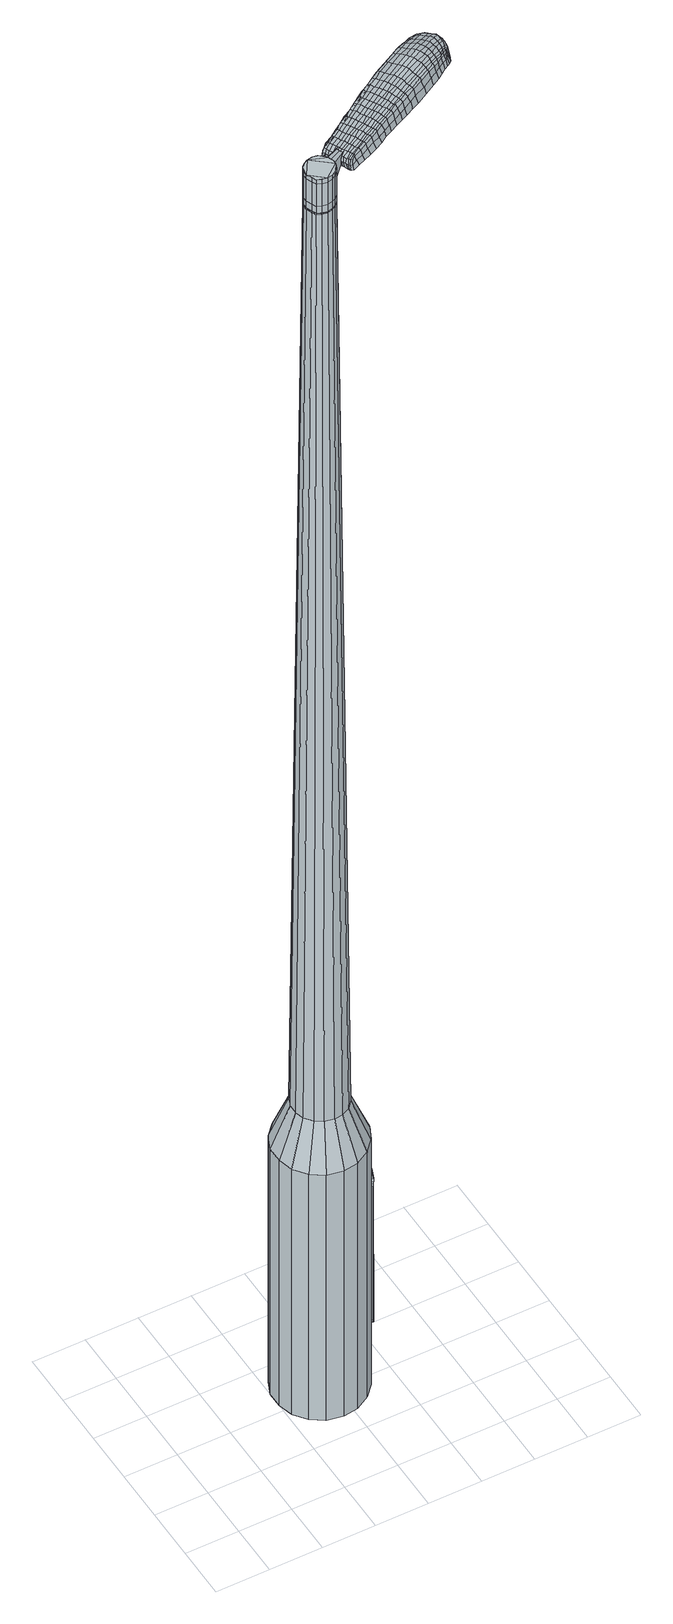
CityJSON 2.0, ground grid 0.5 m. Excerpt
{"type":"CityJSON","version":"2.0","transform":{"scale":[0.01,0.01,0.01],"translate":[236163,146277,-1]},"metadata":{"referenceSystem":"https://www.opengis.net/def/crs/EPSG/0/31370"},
"CityObjects":{
"object1":{"type":"GenericCityObject","attributes":{"cluster":674,"mean_distance_to_centroid":0.255,"new_centroid_x":236164.41,"new_centroid_y":146278.1,"mean_distance_to_camera":8.3,"H1":17.06,"H2":40.98,"Z_final":112.46,"cluster2":-1,"proj_x":236166.44,"proj_y":146281.98,"id_line":6608,"bearing_l":297.67,"distance":4.38,"orientation":"left","G_obj":27.67},"geometry":[{"type":"MultiSurface","lod":"2","boundaries":[[[0,1,2,3]],[[1,4,5,2]],[[4,6,7,5]],[[6,8,9,7]],[[8,10,11,9]],[[10,12,13,11]],[[12,14,15,13]],[[14,16,17,15]],[[16,18,19,17]],[[18,20,21,19]],[[20,22,23,21]],[[22,24,25,23]],[[24,26,27,25]],[[26,28,29,27]],[[28,30,31,29]],[[30,32,33,31]],[[32,34,35,33]],[[34,0,3,35]],[[36,37,38,39]],[[38,40,41,42]],[[41,43,42]],[[42,44,45,46]],[[45,47,46]],[[46,48,49,50]],[[49,51,50]],[[42,46,50,38]],[[50,52,39,38]],[[53,36,39]],[[2,5,7,35]],[[7,9,11,15]],[[11,13,15]],[[15,17,19,23]],[[19,21,23]],[[23,25,27,31]],[[27,29,31]],[[15,23,31,7]],[[31,33,35,7]],[[3,2,35]],[[1,0,54,55]],[[0,34,56,54]],[[34,32,57,56]],[[32,30,58,57]],[[30,28,59,58]],[[28,26,60,59]],[[26,24,61,60]],[[24,22,62,61]],[[22,20,63,62]],[[20,18,64,63]],[[18,16,65,64]],[[16,14,66,65]],[[14,12,67,66]],[[12,10,68,67]],[[10,8,69,68]],[[8,6,70,69]],[[6,4,71,70]],[[4,1,55,71]],[[55,54,72,73]],[[54,56,74,72]],[[56,57,75,74]],[[57,58,76,75]],[[58,59,77,76]],[[59,60,78,77]],[[60,61,79,78]],[[61,62,80,79]],[[62,63,81,80]],[[63,64,82,81]],[[64,65,83,82]],[[65,66,84,83]],[[66,67,85,84]],[[67,68,86,85]],[[68,69,87,86]],[[69,70,88,87]],[[70,71,89,88]],[[71,55,73,89]],[[90,91,92,93]],[[94,95,91,90]],[[96,97,95,94]],[[98,99,97,96]],[[100,101,99,98]],[[102,103,101,100]],[[104,105,103,102]],[[106,107,105,104]],[[108,109,107,106]],[[82,110,109,108]],[[111,112,110,82]],[[113,114,112,111]],[[115,116,114,113]],[[117,118,116,115]],[[119,120,118,117]],[[121,122,120,119]],[[123,124,122,121]],[[93,92,124,123]],[[125,126,127,128]],[[129,125,128,130]],[[131,129,130,132]],[[133,131,132,134]],[[135,133,134,136]],[[137,135,136,138]],[[139,137,138,140]],[[141,139,140,142]],[[143,141,142,144]],[[145,143,144,146]],[[147,145,146,148]],[[149,147,148,150]],[[151,149,150,152]],[[153,151,152,154]],[[155,153,154,156]],[[157,155,156,158]],[[73,72,90,93]],[[72,74,94,90]],[[74,75,96,94]],[[75,76,98,96]],[[76,77,100,98]],[[77,78,102,100]],[[78,79,104,102]],[[79,80,106,104]],[[80,81,108,106]],[[81,82,108]],[[83,111,82]],[[83,84,113,111]],[[84,85,115,113]],[[85,86,117,115]],[[86,87,119,117]],[[87,88,121,119]],[[88,89,123,121]],[[89,73,93,123]],[[159,160,92,91]],[[160,161,124,92]],[[161,162,122,124]],[[162,163,120,122]],[[163,164,118,120]],[[164,165,116,118]],[[165,166,114,116]],[[166,167,112,114]],[[167,110,112]],[[168,109,110]],[[168,169,107,109]],[[169,170,105,107]],[[170,171,103,105]],[[171,172,101,103]],[[172,173,99,101]],[[173,174,97,99]],[[174,175,95,97]],[[175,159,91,95]],[[39,52,157,176]],[[160,159,177,158]],[[53,39,176,126]],[[159,175,127,177]],[[36,53,126,125]],[[175,174,128,127]],[[37,36,125,129]],[[174,173,130,128]],[[38,37,129,131]],[[173,172,132,130]],[[40,38,131,133]],[[172,171,134,132]],[[41,40,133,135]],[[171,170,136,134]],[[43,41,135,137]],[[170,169,138,136]],[[42,43,137,139]],[[169,168,140,138]],[[44,42,139,141]],[[168,110,142,140]],[[45,44,141,143]],[[110,167,144,142]],[[47,45,143,145]],[[167,166,146,144]],[[46,47,145,147]],[[166,165,148,146]],[[48,46,147,149]],[[165,164,150,148]],[[49,48,149,151]],[[164,163,152,150]],[[51,49,151,153]],[[163,162,154,152]],[[50,51,153,155]],[[162,161,156,154]],[[52,50,155,157]],[[161,160,158,156]],[[157,158,178,179]],[[158,177,180,178]],[[177,127,181,180]],[[127,126,182,181]],[[126,176,183,182]],[[176,157,179,183]],[[184,185,186,187]],[[188,184,187,189]],[[184,188,190,191]],[[185,184,191,192]],[[193,194,195,196]],[[197,193,196,198]],[[193,197,199,200]],[[194,193,200,201]],[[202,203,204,205]],[[206,202,205,207]],[[202,206,208,209]],[[203,202,209,210]],[[211,212,213,214]],[[215,211,214,216]],[[211,215,217,218]],[[212,211,218,219]],[[220,221,222,223]],[[224,220,223,225]],[[220,224,226,227]],[[221,220,227,228]],[[229,230,231,232]],[[233,229,232,234]],[[229,233,235,236]],[[230,229,236,237]],[[238,239,240,241]],[[230,238,241,231]],[[238,230,237,242]],[[239,238,242,243]],[[244,245,246,247]],[[239,244,247,240]],[[244,239,243,248]],[[245,244,248,249]],[[250,188,189,251]],[[245,250,251,246]],[[250,245,249,252]],[[188,250,252,190]],[[253,254,255,256]],[[257,253,256,258]],[[253,257,259,260]],[[254,253,260,261]],[[262,263,264,265]],[[254,262,265,255]],[[262,254,261,266]],[[263,262,266,267]],[[268,269,270,271]],[[263,268,271,264]],[[268,263,267,272]],[[269,268,272,273]],[[274,275,276,277]],[[269,274,277,270]],[[274,269,273,278]],[[275,274,278,279]],[[280,185,192,281]],[[275,280,281,276]],[[280,275,279,282]],[[185,280,282,186]],[[283,284,285,286]],[[287,283,286,288]],[[283,287,289,290]],[[284,283,290,291]],[[292,293,294,295]],[[284,292,295,285]],[[292,284,291,296]],[[293,292,296,297]],[[298,299,300,301]],[[293,298,301,294]],[[298,293,297,302]],[[299,298,302,303]],[[304,197,198,305]],[[299,304,305,300]],[[304,299,303,306]],[[197,304,306,199]],[[307,308,309,310]],[[311,307,310,312]],[[307,311,313,314]],[[308,307,314,315]],[[316,317,318,319]],[[308,316,319,309]],[[316,308,315,320]],[[317,316,320,321]],[[322,323,324,325]],[[317,322,325,318]],[[322,317,321,326]],[[323,322,326,327]],[[328,329,330,331]],[[323,328,331,324]],[[328,323,327,332]],[[329,328,332,333]],[[334,194,201,335]],[[329,334,335,330]],[[334,329,333,336]],[[194,334,336,195]],[[337,223,222,338]],[[339,337,338,340]],[[337,339,341,342]],[[223,337,342,225]],[[343,339,340,344]],[[345,343,344,346]],[[343,345,347,348]],[[339,343,348,341]],[[349,345,346,350]],[[351,349,350,352]],[[349,351,353,354]],[[345,349,354,347]],[[355,351,352,356]],[[357,355,356,358]],[[355,357,359,360]],[[351,355,360,353]],[[361,357,358,362]],[[212,361,362,213]],[[361,212,219,363]],[[357,361,363,359]],[[364,365,210,209]],[[366,364,209,208]],[[364,366,367,368]],[[365,364,368,369]],[[370,371,369,368]],[[372,370,368,367]],[[370,372,373,374]],[[371,370,374,375]],[[376,377,375,374]],[[378,376,374,373]],[[376,378,379,380]],[[377,376,380,381]],[[382,383,381,380]],[[384,382,380,379]],[[382,384,217,215]],[[383,382,215,216]],[[385,386,387,388]],[[287,385,388,289]],[[385,287,288,389]],[[386,385,389,390]],[[391,206,207,392]],[[386,391,392,387]],[[391,386,390,393]],[[206,391,393,208]],[[394,395,396,397]],[[233,394,397,235]],[[394,233,234,398]],[[395,394,398,399]],[[400,401,402,403]],[[395,400,403,396]],[[400,395,399,404]],[[401,400,404,405]],[[406,203,210,407]],[[401,406,407,402]],[[406,401,405,408]],[[203,406,408,204]],[[409,410,411,412]],[[191,409,412,192]],[[409,191,190,413]],[[410,409,413,414]],[[415,416,417,418]],[[410,415,418,411]],[[415,410,414,419]],[[416,415,419,420]],[[421,214,213,422]],[[416,421,422,417]],[[421,416,420,423]],[[214,421,423,216]],[[424,425,426,427]],[[196,424,427,198]],[[424,196,195,428]],[[425,424,428,429]],[[430,218,217,431]],[[425,430,431,426]],[[430,425,429,432]],[[218,430,432,219]],[[433,434,435,436]],[[311,433,436,313]],[[433,311,312,437]],[[434,433,437,438]],[[439,224,225,440]],[[434,439,440,435]],[[439,434,438,441]],[[224,439,441,226]],[[442,443,444,445]],[[257,442,445,259]],[[442,257,258,446]],[[443,442,446,447]],[[448,449,450,451]],[[443,448,451,444]],[[448,443,447,452]],[[449,448,452,453]],[[454,221,228,455]],[[449,454,455,450]],[[454,449,453,456]],[[221,454,456,222]],[[457,458,447,446]],[[256,457,446,258]],[[457,256,255,459]],[[458,457,459,460]],[[461,462,453,452]],[[458,461,452,447]],[[461,458,460,463]],[[462,461,463,464]],[[465,338,222,456]],[[462,465,456,453]],[[465,462,464,466]],[[338,465,466,340]],[[467,468,469,470]],[[314,467,470,315]],[[467,314,313,436]],[[468,467,436,435]],[[471,342,341,472]],[[468,471,472,469]],[[471,468,435,440]],[[342,471,440,225]],[[473,474,460,459]],[[265,473,459,255]],[[473,265,264,475]],[[474,473,475,476]],[[477,478,464,463]],[[474,477,463,460]],[[477,474,476,479]],[[478,477,479,480]],[[481,344,340,466]],[[478,481,466,464]],[[481,478,480,482]],[[344,481,482,346]],[[483,484,485,486]],[[320,483,486,321]],[[483,320,315,470]],[[484,483,470,469]],[[487,348,347,488]],[[484,487,488,485]],[[487,484,469,472]],[[348,487,472,341]],[[489,490,476,475]],[[271,489,475,264]],[[489,271,270,491]],[[490,489,491,492]],[[493,494,480,479]],[[490,493,479,476]],[[493,490,492,495]],[[494,493,495,496]],[[497,350,346,482]],[[494,497,482,480]],[[497,494,496,498]],[[350,497,498,352]],[[499,500,501,502]],[[326,499,502,327]],[[499,326,321,486]],[[500,499,486,485]],[[503,354,353,504]],[[500,503,504,501]],[[503,500,485,488]],[[354,503,488,347]],[[505,506,492,491]],[[277,505,491,270]],[[505,277,276,507]],[[506,505,507,508]],[[509,510,496,495]],[[506,509,495,492]],[[509,506,508,511]],[[510,509,511,512]],[[513,356,352,498]],[[510,513,498,496]],[[513,510,512,514]],[[356,513,514,358]],[[515,516,517,518]],[[332,515,518,333]],[[515,332,327,502]],[[516,515,502,501]],[[519,360,359,520]],[[516,519,520,517]],[[519,516,501,504]],[[360,519,504,353]],[[521,522,508,507]],[[281,521,507,276]],[[521,281,192,412]],[[522,521,412,411]],[[523,524,512,511]],[[522,523,511,508]],[[523,522,411,418]],[[524,523,418,417]],[[525,362,358,514]],[[524,525,514,512]],[[525,524,417,422]],[[362,525,422,213]],[[526,527,429,428]],[[336,526,428,195]],[[526,336,333,518]],[[527,526,518,517]],[[528,363,219,432]],[[527,528,432,429]],[[528,527,517,520]],[[363,528,520,359]],[[529,530,390,389]],[[286,529,389,288]],[[529,286,285,531]],[[530,529,531,532]],[[533,366,208,393]],[[530,533,393,390]],[[533,530,532,534]],[[366,533,534,367]],[[535,536,537,538]],[[236,535,538,237]],[[535,236,235,397]],[[536,535,397,396]],[[539,540,541,542]],[[536,539,542,537]],[[539,536,396,403]],[[540,539,403,402]],[[543,365,369,544]],[[540,543,544,541]],[[543,540,402,407]],[[365,543,407,210]],[[545,546,532,531]],[[295,545,531,285]],[[545,295,294,547]],[[546,545,547,548]],[[549,372,367,534]],[[546,549,534,532]],[[549,546,548,550]],[[372,549,550,373]],[[551,552,553,554]],[[242,551,554,243]],[[551,242,237,538]],[[552,551,538,537]],[[555,556,557,558]],[[552,555,558,553]],[[555,552,537,542]],[[556,555,542,541]],[[559,371,375,560]],[[556,559,560,557]],[[559,556,541,544]],[[371,559,544,369]],[[561,562,548,547]],[[301,561,547,294]],[[561,301,300,563]],[[562,561,563,564]],[[565,378,373,550]],[[562,565,550,548]],[[565,562,564,566]],[[378,565,566,379]],[[567,568,569,570]],[[248,567,570,249]],[[567,248,243,554]],[[568,567,554,553]],[[571,572,573,574]],[[568,571,574,569]],[[571,568,553,558]],[[572,571,558,557]],[[575,377,381,576]],[[572,575,576,573]],[[575,572,557,560]],[[377,575,560,375]],[[577,578,564,563]],[[305,577,563,300]],[[577,305,198,427]],[[578,577,427,426]],[[579,384,379,566]],[[578,579,566,564]],[[579,578,426,431]],[[384,579,431,217]],[[580,581,414,413]],[[252,580,413,190]],[[580,252,249,570]],[[581,580,570,569]],[[582,583,420,419]],[[581,582,419,414]],[[582,581,569,574]],[[583,582,574,573]],[[584,383,216,423]],[[583,584,423,420]],[[584,583,573,576]],[[383,584,576,381]],[[585,586,587,588]],[[588,587,589,590]],[[591,589,587,592]],[[592,587,586,593]],[[594,595,596,597]],[[597,596,598,599]],[[600,598,596,601]],[[601,596,595,602]],[[603,604,605,606]],[[606,605,607,608]],[[609,607,605,610]],[[610,605,604,611]],[[612,613,614,615]],[[615,614,616,617]],[[618,616,614,619]],[[619,614,613,620]],[[621,622,623,624]],[[624,623,625,626]],[[627,625,623,628]],[[628,623,622,629]],[[630,631,632,633]],[[633,632,634,635]],[[636,634,632,637]],[[637,632,631,638]],[[639,640,641,642]],[[642,641,631,630]],[[638,631,641,643]],[[643,641,640,644]],[[645,646,647,648]],[[648,647,640,639]],[[644,640,647,649]],[[649,647,646,650]],[[590,589,651,652]],[[652,651,646,645]],[[650,646,651,653]],[[653,651,589,591]],[[654,655,656,657]],[[657,656,658,659]],[[660,658,656,661]],[[661,656,655,662]],[[663,664,665,666]],[[666,665,655,654]],[[662,655,665,667]],[[667,665,664,668]],[[669,670,671,672]],[[672,671,664,663]],[[668,664,671,673]],[[673,671,670,674]],[[675,676,677,678]],[[678,677,670,669]],[[674,670,677,679]],[[679,677,676,680]],[[593,586,681,682]],[[682,681,676,675]],[[680,676,681,683]],[[683,681,586,585]],[[684,685,686,687]],[[687,686,688,689]],[[690,688,686,691]],[[691,686,685,692]],[[693,694,695,696]],[[696,695,685,684]],[[692,685,695,697]],[[697,695,694,698]],[[699,700,701,702]],[[702,701,694,693]],[[698,694,701,703]],[[703,701,700,704]],[[599,598,705,706]],[[706,705,700,699]],[[704,700,705,707]],[[707,705,598,600]],[[708,709,710,711]],[[711,710,712,713]],[[714,712,710,715]],[[715,710,709,716]],[[717,718,719,720]],[[720,719,709,708]],[[716,709,719,721]],[[721,719,718,722]],[[723,724,725,726]],[[726,725,718,717]],[[722,718,725,727]],[[727,725,724,728]],[[729,730,731,732]],[[732,731,724,723]],[[728,724,731,733]],[[733,731,730,734]],[[602,595,735,736]],[[736,735,730,729]],[[734,730,735,737]],[[737,735,595,594]],[[621,624,738,739]],[[739,738,740,741]],[[742,740,738,743]],[[743,738,624,626]],[[741,740,744,745]],[[745,744,746,747]],[[748,746,744,749]],[[749,744,740,742]],[[747,746,750,751]],[[751,750,752,753]],[[754,752,750,755]],[[755,750,746,748]],[[753,752,756,757]],[[757,756,758,759]],[[760,758,756,761]],[[761,756,752,754]],[[759,758,762,763]],[[763,762,613,612]],[[620,613,762,764]],[[764,762,758,760]],[[611,765,766,610]],[[610,766,767,609]],[[768,767,766,769]],[[769,766,765,770]],[[770,771,772,769]],[[769,772,773,768]],[[774,773,772,775]],[[775,772,771,776]],[[776,777,778,775]],[[775,778,779,774]],[[780,779,778,781]],[[781,778,777,782]],[[782,783,784,781]],[[781,784,785,780]],[[618,785,784,616]],[[616,784,783,617]],[[786,787,788,789]],[[789,788,688,690]],[[689,688,788,790]],[[790,788,787,791]],[[608,607,792,793]],[[793,792,787,786]],[[791,787,792,794]],[[794,792,607,609]],[[795,796,797,798]],[[798,797,634,636]],[[635,634,797,799]],[[799,797,796,800]],[[801,802,803,804]],[[804,803,796,795]],[[800,796,803,805]],[[805,803,802,806]],[[611,604,807,808]],[[808,807,802,801]],[[806,802,807,809]],[[809,807,604,603]],[[810,811,812,813]],[[813,812,592,593]],[[591,592,812,814]],[[814,812,811,815]],[[816,817,818,819]],[[819,818,811,810]],[[815,811,818,820]],[[820,818,817,821]],[[612,615,822,823]],[[823,822,817,816]],[[821,817,822,824]],[[824,822,615,617]],[[825,826,827,828]],[[828,827,597,599]],[[594,597,827,829]],[[829,827,826,830]],[[618,619,831,832]],[[832,831,826,825]],[[830,826,831,833]],[[833,831,619,620]],[[834,835,712,836]],[[836,712,714]],[[713,712,837]],[[837,712,835,838]],[[626,625,839,840]],[[840,839,835,834]],[[838,835,839,841]],[[841,839,625,627]],[[842,843,844,845]],[[845,844,658,660]],[[659,658,844,846]],[[844,843,846]],[[847,848,849,850]],[[850,849,843,842]],[[846,843,849,851]],[[851,849,848,852]],[[629,622,853,854]],[[854,853,848,847]],[[852,848,853,855]],[[855,853,622,621]],[[856,857,846]],[[846,857,657,659]],[[654,657,857,858]],[[858,857,856,859]],[[852,860,861,851]],[[851,861,856,846]],[[859,856,861,862]],[[862,861,860,863]],[[621,739,864,855]],[[855,864,860,852]],[[863,860,864,865]],[[865,864,739,741]],[[866,867,868,869]],[[869,868,715,716]],[[714,715,868,836]],[[836,868,867,834]],[[742,743,870,871]],[[871,870,867,866]],[[834,867,870,840]],[[840,870,743,626]],[[859,872,873,858]],[[858,873,666,654]],[[663,666,873,874]],[[874,873,872,875]],[[863,876,877,862]],[[862,877,872,859]],[[875,872,877,878]],[[878,877,876,879]],[[741,745,880,865]],[[865,880,876,863]],[[879,876,880,881]],[[881,880,745,747]],[[882,883,884,885]],[[885,884,721,722]],[[716,721,884,869]],[[869,884,883,866]],[[748,749,886,887]],[[887,886,883,882]],[[866,883,886,871]],[[871,886,749,742]],[[875,888,889,874]],[[874,889,672,663]],[[669,672,889,890]],[[889,888,890]],[[879,891,892,878]],[[878,892,888,875]],[[890,888,892,893]],[[893,892,891,894]],[[747,751,895,881]],[[881,895,891,879]],[[894,891,895,896]],[[896,895,751,753]],[[897,898,899,900]],[[900,899,727,728]],[[722,727,899,885]],[[885,899,898,882]],[[754,755,901,902]],[[902,901,898,897]],[[882,898,901,887]],[[887,901,755,748]],[[903,904,890]],[[890,904,678,669]],[[675,678,904,905]],[[905,904,903,906]],[[894,907,908,893]],[[893,908,903,890]],[[906,903,908,909]],[[909,908,907,910]],[[753,757,911,896]],[[896,911,907,894]],[[910,907,911,912]],[[912,911,757,759]],[[913,914,915,916]],[[916,915,733,734]],[[728,733,915,900]],[[900,915,914,897]],[[760,761,917,918]],[[918,917,914,913]],[[897,914,917,902]],[[902,917,761,754]],[[906,919,920,905]],[[905,920,682,675]],[[593,682,920,813]],[[813,920,919,810]],[[910,921,922,909]],[[909,922,919,906]],[[810,919,922,819]],[[819,922,921,816]],[[759,763,923,912]],[[912,923,921,910]],[[816,921,923,823]],[[823,923,763,612]],[[830,924,925,829]],[[829,925,737,594]],[[734,737,925,916]],[[916,925,924,913]],[[620,764,926,833]],[[833,926,924,830]],[[913,924,926,918]],[[918,926,764,760]],[[791,927,928,790]],[[790,928,687,689]],[[684,687,928,929]],[[929,928,927,930]],[[609,767,931,794]],[[794,931,927,791]],[[930,927,931,932]],[[932,931,767,768]],[[933,934,935,936]],[[936,935,637,638]],[[636,637,935,798]],[[798,935,934,795]],[[937,938,939,940]],[[940,939,934,933]],[[795,934,939,804]],[[804,939,938,801]],[[770,765,941,942]],[[942,941,938,937]],[[801,938,941,808]],[[808,941,765,611]],[[930,943,944,929]],[[929,944,696,684]],[[693,696,944,945]],[[945,944,943,946]],[[768,773,947,932]],[[932,947,943,930]],[[946,943,947,948]],[[948,947,773,774]],[[949,950,951,952]],[[952,951,643,644]],[[638,643,951,936]],[[936,951,950,933]],[[953,954,955,956]],[[956,955,950,949]],[[933,950,955,940]],[[940,955,954,937]],[[776,771,957,958]],[[958,957,954,953]],[[937,954,957,942]],[[942,957,771,770]],[[946,959,960,945]],[[945,960,702,693]],[[699,702,960,961]],[[961,960,959,962]],[[774,779,963,948]],[[948,963,959,946]],[[962,959,963,964]],[[964,963,779,780]],[[965,966,967,968]],[[968,967,649,650]],[[644,649,967,952]],[[952,967,966,949]],[[969,970,971,972]],[[972,971,966,965]],[[949,966,971,956]],[[956,971,970,953]],[[782,777,973,974]],[[974,973,970,969]],[[953,970,973,958]],[[958,973,777,776]],[[962,975,976,961]],[[961,976,706,699]],[[599,706,976,828]],[[828,976,975,825]],[[780,785,977,964]],[[964,977,975,962]],[[825,975,977,832]],[[832,977,785,618]],[[815,978,979,814]],[[814,979,653,591]],[[650,653,979,968]],[[968,979,978,965]],[[821,980,981,820]],[[820,981,978,815]],[[965,978,981,972]],[[972,981,980,969]],[[617,783,982,824]],[[824,982,980,821]],[[969,980,982,974]],[[974,982,783,782]],[[585,588,187,186]],[[588,590,189,187]],[[600,601,200,199]],[[601,602,201,200]],[[603,606,205,204]],[[606,608,207,205]],[[627,628,227,226]],[[628,629,228,227]],[[630,633,232,231]],[[633,635,234,232]],[[639,642,241,240]],[[642,630,231,241]],[[645,648,247,246]],[[648,639,240,247]],[[590,652,251,189]],[[652,645,246,251]],[[660,661,260,259]],[[661,662,261,260]],[[662,667,266,261]],[[667,668,267,266]],[[668,673,272,267]],[[673,674,273,272]],[[674,679,278,273]],[[679,680,279,278]],[[680,683,282,279]],[[683,585,186,282]],[[690,691,290,289]],[[691,692,291,290]],[[692,697,296,291]],[[697,698,297,296]],[[698,703,302,297]],[[703,704,303,302]],[[704,707,306,303]],[[707,600,199,306]],[[708,711,310,309]],[[711,713,312,310]],[[717,720,319,318]],[[720,708,309,319]],[[723,726,325,324]],[[726,717,318,325]],[[729,732,331,330]],[[732,723,324,331]],[[602,736,335,201]],[[736,729,330,335]],[[786,789,388,387]],[[789,690,289,388]],[[608,793,392,207]],[[793,786,387,392]],[[635,799,398,234]],[[799,800,399,398]],[[800,805,404,399]],[[805,806,405,404]],[[806,809,408,405]],[[809,603,204,408]],[[713,837,437,312]],[[837,838,438,437]],[[838,841,441,438]],[[841,627,226,441]],[[842,845,445,444]],[[845,660,259,445]],[[847,850,451,450]],[[850,842,444,451]],[[629,854,455,228]],[[854,847,450,455]],[[983,984,985,986]],[[987,988,986,985]],[[989,990,991,992]],[[993,994,995,996]],[[984,997,998,985]],[[999,987,985,998]],[[1000,989,992,1001]],[[1002,1003,994,993]],[[997,1004,1005,998]],[[1005,1006,999,998]],[[1007,1000,1001,1008]],[[1009,1003,1002,1010]],[[1004,1011,1012,1005]],[[1012,1013,1006,1005]],[[1014,1007,1008,1015]],[[1016,1009,1010,1017]],[[1018,1019,1020,1021]],[[1022,1023,1019,1018]],[[1022,1024,1025,1023]],[[1024,1026,1027,1025]],[[1028,1029,1030,1031]],[[1032,1033,1029,1028]],[[1034,1035,1033,1032]],[[1036,1037,1035,1034]],[[1031,1020,1019,1028]],[[1028,1019,1023,1032]],[[1023,1025,1034,1032]],[[1025,1027,1036,1034]],[[992,991,988,987]],[[1001,992,987,999]],[[1006,1008,1001,999]],[[1013,1015,1008,1006]],[[993,996,990,989]],[[1002,993,989,1000]],[[1010,1002,1000,1007]],[[1017,1010,1007,1014]],[[994,1018,1021,995]],[[1003,1022,1018,994]],[[1024,1022,1003,1009]],[[1026,1024,1009,1016]],[[1038,1039,1040,1041]],[[1040,1042,1043,1044]],[[1040,1044,1045,1046]],[[1040,1046,1041]],[[1047,1038,1041,1048]],[[1049,1048,1041,1050]],[[1051,1050,1041]],[[1052,1040,1039,1053]],[[1054,1052,1053,1055]],[[1056,1054,1055,1057]],[[1058,1056,1057,1059]],[[1060,1058,1059,1061]],[[1061,1062,1063,1064]],[[1061,1064,1065,1066]],[[1061,1066,1067,1068]],[[1067,1069,1070,1071]],[[1067,1071,1072,1073]],[[1067,1073,1068]],[[1061,1068,1060]],[[1074,1075,1039,1038]],[[1076,1077,1042,1040]],[[1078,1079,1051,1041]],[[1075,1080,1053,1039]],[[1081,1076,1040,1052]],[[1080,1082,1055,1053]],[[1083,1081,1052,1054]],[[1082,1084,1057,1055]],[[1085,1083,1054,1056]],[[1084,1086,1059,1057]],[[1087,1085,1056,1058]],[[1086,1088,1061,1059]],[[1089,1087,1058,1060]],[[1088,1090,1062,1061]],[[1091,1092,1069,1067]],[[1093,1089,1060,1068]],[[1063,1062,1090,1094]],[[1064,1063,1094,1095]],[[1065,1064,1095,1096]],[[1066,1065,1096,1097]],[[1067,1066,1097,1091]],[[1098,1074,1038,1047]],[[1099,1098,1047,1048]],[[1100,1099,1048,1049]],[[1101,1100,1049,1050]],[[1079,1101,1050,1051]],[[1043,1042,1077,1102]],[[1070,1069,1092,1103]],[[1044,1043,1102,1104]],[[1045,1044,1104,1105]],[[1046,1045,1105,1106]],[[1041,1046,1106,1078]],[[1071,1070,1103,1107]],[[1072,1071,1107,1108]],[[1073,1072,1108,1109]],[[1068,1073,1109,1093]]]}]}
},
"vertices":[
[179,132,384],[183,118,384],[183,118,96],[179,132,96],[183,103,384],[183,103,96],[177,90,384],[177,90,96],[167,79,384],[167,79,96],[154,72,384],[154,72,96],[140,70,384],[140,70,96],[125,73,384],[125,73,96],[113,81,384],[113,81,96],[104,93,384],[104,93,96],[100,107,384],[100,107,96],[100,121,384],[100,121,96],[106,135,384],[106,135,96],[116,146,384],[116,146,96],[129,153,384],[129,153,96],[143,155,384],[143,155,96],[158,152,384],[158,152,96],[170,144,384],[170,144,96],[147,125,1524],[142,126,1524],[137,125,1524],[153,119,1524],[133,123,1524],[130,120,1524],[128,111,1524],[128,115,1524],[130,106,1524],[132,102,1524],[141,99,1524],[136,100,1524],[146,100,1524],[150,102,1524],[155,110,1524],[153,105,1524],[155,114,1524],[151,122,1524],[164,124,429],[167,116,429],[159,131,429],[151,136,429],[143,138,429],[134,136,429],[126,132,429],[120,126,429],[117,118,429],[117,109,429],[119,101,429],[125,94,429],[132,89,429],[141,87,429],[149,88,429],[157,92,429],[163,99,429],[166,107,429],[153,119,1483],[155,114,1483],[151,122,1483],[147,125,1483],[142,126,1483],[137,125,1483],[133,123,1483],[130,120,1483],[128,115,1483],[128,111,1483],[130,106,1483],[132,102,1483],[136,100,1483],[141,99,1483],[146,100,1483],[150,102,1483],[153,105,1483],[155,110,1483],[153,118,1483],[153,118,1485],[154,114,1485],[154,114,1483],[150,122,1483],[150,122,1485],[146,124,1483],[146,124,1485],[142,125,1483],[142,125,1485],[138,125,1483],[138,125,1485],[134,123,1483],[134,123,1485],[131,119,1483],[131,119,1485],[129,115,1483],[129,115,1485],[129,111,1483],[129,111,1485],[130,106,1485],[133,103,1483],[133,103,1485],[137,101,1483],[137,101,1485],[141,100,1483],[141,100,1485],[145,100,1483],[145,100,1485],[149,102,1483],[149,102,1485],[152,106,1483],[152,106,1485],[154,110,1483],[154,110,1485],[147,125,1519],[151,122,1519],[151,122,1493],[147,125,1493],[142,126,1519],[142,126,1493],[137,125,1519],[137,125,1493],[133,123,1519],[133,123,1493],[130,120,1519],[130,120,1493],[128,115,1519],[128,115,1493],[128,111,1519],[128,111,1493],[130,106,1519],[130,106,1493],[132,102,1519],[132,102,1493],[136,100,1519],[136,100,1493],[141,99,1519],[141,99,1493],[146,100,1519],[146,100,1493],[150,102,1519],[150,102,1493],[153,105,1519],[153,105,1493],[155,110,1519],[155,110,1493],[155,114,1519],[155,114,1493],[153,119,1485],[155,114,1485],[155,110,1485],[153,105,1485],[150,102,1485],[146,100,1485],[141,99,1485],[136,100,1485],[132,102,1485],[128,111,1485],[128,115,1485],[130,120,1485],[133,123,1485],[137,125,1485],[142,126,1485],[147,125,1485],[151,122,1485],[153,119,1519],[153,119,1493],[171,124,1513],[171,124,1518],[170,127,1513],[169,130,1513],[169,130,1518],[170,127,1518],[245,144,1519],[238,141,1518],[240,141,1509],[247,144,1510],[252,148,1519],[254,147,1510],[251,149,1526],[243,145,1525],[237,142,1525],[227,179,1519],[221,175,1518],[221,173,1525],[227,177,1525],[235,183,1519],[234,181,1526],[235,185,1510],[227,181,1510],[221,177,1509],[300,197,1519],[302,194,1519],[303,194,1513],[301,198,1513],[297,200,1519],[298,201,1513],[296,199,1524],[299,196,1524],[300,193,1524],[235,163,1530],[228,159,1529],[230,156,1529],[236,160,1530],[243,167,1531],[244,164,1531],[241,170,1530],[233,166,1530],[226,162,1529],[163,125,1512],[164,123,1512],[165,123,1517],[164,126,1517],[162,128,1512],[163,128,1517],[162,128,1506],[164,126,1506],[165,123,1506],[296,173,1519],[294,171,1519],[295,170,1512],[298,172,1512],[298,175,1518],[300,174,1512],[297,175,1522],[296,174,1523],[293,172,1524],[290,169,1519],[285,166,1519],[287,165,1512],[291,168,1512],[289,170,1524],[284,166,1525],[280,163,1519],[273,159,1519],[275,158,1511],[282,162,1511],[279,163,1526],[272,160,1526],[263,153,1519],[265,153,1510],[261,154,1526],[177,114,1513],[184,117,1513],[183,118,1518],[176,115,1517],[172,112,1512],[173,113,1516],[173,111,1506],[179,113,1507],[186,116,1507],[191,120,1514],[198,123,1515],[197,124,1520],[190,121,1519],[193,119,1507],[200,122,1507],[205,126,1515],[212,129,1516],[210,130,1522],[204,127,1521],[207,125,1508],[213,129,1508],[218,132,1517],[225,135,1517],[224,136,1524],[217,133,1523],[220,132,1508],[227,135,1509],[232,138,1518],[230,139,1524],[234,138,1509],[281,205,1519],[278,204,1519],[278,203,1524],[281,204,1523],[283,206,1518],[283,205,1522],[283,207,1512],[281,207,1512],[278,206,1512],[273,202,1519],[268,200,1519],[268,198,1525],[273,201,1524],[273,204,1512],[268,202,1512],[262,197,1519],[255,194,1519],[255,192,1526],[262,196,1526],[263,199,1511],[256,196,1511],[245,188,1519],[245,187,1526],[245,190,1510],[164,141,1513],[170,145,1513],[170,146,1507],[164,142,1507],[159,138,1512],[159,139,1506],[160,137,1516],[163,140,1517],[170,143,1518],[176,149,1514],[183,152,1515],[183,154,1507],[177,150,1507],[176,147,1519],[183,151,1520],[189,156,1515],[196,160,1516],[196,162,1508],[190,158,1508],[189,155,1521],[196,158,1522],[202,164,1517],[208,168,1517],[209,170,1509],[202,166,1508],[202,162,1523],[208,166,1524],[215,171,1518],[215,173,1509],[214,170,1524],[169,128,1519],[170,126,1519],[176,132,1520],[177,129,1520],[174,134,1520],[168,131,1519],[182,135,1522],[183,133,1522],[189,138,1523],[190,136,1523],[187,141,1523],[181,138,1521],[195,142,1524],[197,139,1524],[202,145,1525],[203,143,1525],[200,148,1525],[194,145,1524],[208,149,1526],[210,146,1526],[215,152,1527],[216,150,1527],[213,155,1527],[207,152,1526],[222,156,1528],[223,153,1528],[220,159,1528],[296,195,1527],[298,192,1527],[293,198,1526],[289,196,1527],[292,193,1528],[294,190,1528],[286,190,1529],[288,187,1529],[284,193,1528],[278,190,1530],[280,187,1530],[282,183,1530],[273,183,1531],[275,180,1531],[271,187,1530],[263,182,1531],[265,179,1531],[267,176,1531],[254,173,1531],[256,170,1531],[252,176,1531],[285,206,1518],[288,205,1519],[289,206,1513],[286,207,1513],[285,205,1523],[287,204,1523],[293,203,1519],[293,204,1513],[292,202,1524],[300,177,1518],[301,179,1518],[300,179,1523],[298,177,1523],[301,176,1513],[302,179,1513],[302,183,1519],[303,186,1519],[301,186,1524],[301,182,1523],[303,182,1513],[304,187,1513],[303,190,1519],[301,190,1524],[304,191,1513],[242,147,1528],[241,148,1528],[235,145,1528],[236,144,1527],[250,150,1528],[249,152,1529],[240,151,1529],[239,154,1530],[232,151,1529],[234,148,1528],[248,155,1529],[247,158,1530],[238,157,1530],[231,154,1529],[246,161,1531],[227,175,1528],[229,173,1529],[236,178,1529],[235,180,1528],[221,172,1527],[222,170,1528],[231,170,1529],[238,174,1530],[224,166,1528],[158,136,1512],[159,134,1512],[160,134,1517],[159,136,1517],[158,137,1506],[159,135,1506],[160,131,1512],[161,131,1517],[161,132,1506],[170,112,1512],[169,113,1512],[170,113,1506],[171,112,1506],[171,113,1517],[170,115,1517],[168,116,1512],[167,118,1512],[168,118,1506],[169,115,1506],[169,116,1517],[168,119,1517],[166,120,1512],[167,120,1506],[167,121,1517],[176,116,1519],[175,117,1519],[182,119,1520],[182,120,1520],[174,119,1519],[173,121,1519],[180,122,1520],[179,125,1520],[171,124,1519],[178,127,1520],[164,138,1519],[165,137,1519],[171,140,1520],[170,142,1520],[166,134,1519],[173,137,1520],[189,122,1521],[188,123,1521],[196,125,1522],[195,127,1522],[187,125,1521],[186,128,1521],[194,129,1522],[193,131,1523],[185,130,1522],[191,134,1523],[177,146,1521],[178,144,1521],[184,148,1522],[183,150,1522],[179,141,1521],[186,145,1522],[203,128,1523],[202,130,1523],[209,131,1524],[208,133,1524],[201,132,1523],[199,134,1524],[207,135,1525],[206,138,1525],[198,137,1524],[205,140,1525],[190,153,1523],[191,151,1523],[197,155,1524],[196,157,1524],[192,148,1524],[199,152,1525],[216,134,1525],[215,136,1525],[223,137,1526],[222,139,1526],[214,138,1526],[213,141,1526],[221,141,1527],[219,144,1527],[211,144,1526],[218,147,1527],[202,161,1525],[203,159,1525],[210,162,1526],[209,164,1526],[205,156,1526],[211,159,1527],[229,141,1527],[228,142,1527],[227,145,1527],[226,147,1528],[224,150,1528],[215,168,1527],[216,166,1527],[218,163,1528],[283,203,1525],[285,203,1525],[279,202,1526],[282,201,1526],[289,201,1526],[286,199,1527],[296,176,1525],[297,178,1525],[294,176,1526],[293,174,1525],[298,181,1525],[299,185,1526],[295,183,1527],[295,179,1526],[299,188,1526],[295,186,1527],[274,200,1526],[277,199,1527],[269,198,1527],[271,196,1528],[280,196,1528],[274,193,1529],[289,171,1526],[290,173,1527],[284,170,1528],[284,168,1527],[290,176,1527],[290,180,1528],[284,176,1529],[284,173,1528],[289,183,1528],[283,180,1530],[263,195,1528],[265,193,1529],[256,191,1528],[258,189,1529],[268,190,1529],[260,186,1530],[278,165,1528],[278,167,1528],[271,163,1529],[271,161,1528],[278,170,1529],[278,173,1530],[270,169,1530],[270,166,1530],[277,176,1530],[268,172,1531],[246,185,1529],[247,184,1529],[249,180,1530],[261,156,1528],[260,158,1529],[259,160,1530],[258,163,1530],[257,167,1531],[239,142,1509],[237,143,1518],[244,146,1518],[246,145,1509],[252,150,1519],[253,149,1510],[250,151,1525],[242,147,1525],[236,144,1525],[222,172,1525],[222,173,1518],[228,177,1518],[228,175,1525],[236,181,1519],[235,179,1525],[236,183,1510],[228,179,1509],[222,175,1509],[301,193,1513],[300,193,1519],[298,196,1519],[299,196,1513],[296,199,1519],[296,199,1513],[295,198,1524],[297,195,1524],[298,192,1524],[230,157,1528],[229,159,1528],[235,163,1529],[236,160,1529],[243,167,1529],[244,164,1529],[241,170,1529],[233,166,1529],[227,162,1528],[167,124,1516],[166,124,1512],[165,126,1512],[166,126,1516],[164,129,1512],[165,129,1516],[164,129,1506],[166,127,1506],[167,124,1506],[294,172,1512],[293,173,1519],[295,175,1518],[297,174,1512],[297,176,1518],[298,175,1512],[296,176,1522],[294,175,1523],[292,174,1523],[286,166,1512],[284,167,1519],[289,170,1519],[290,169,1512],[288,171,1524],[283,168,1525],[274,160,1511],[272,160,1519],[279,164,1519],[281,163,1511],[278,165,1525],[271,161,1526],[262,155,1519],[264,154,1510],[261,156,1526],[183,120,1518],[184,119,1513],[177,116,1513],[176,116,1517],[172,114,1512],[172,115,1515],[173,113,1506],[178,115,1506],[185,118,1507],[196,126,1520],[197,125,1514],[190,122,1514],[189,123,1519],[192,121,1507],[199,124,1507],[210,132,1522],[211,131,1516],[204,128,1515],[203,129,1521],[206,127,1508],[213,130,1508],[223,138,1523],[224,137,1517],[218,134,1516],[216,135,1522],[219,133,1508],[226,136,1508],[231,140,1517],[229,141,1524],[233,139,1509],[278,201,1523],[278,202,1519],[281,203,1518],[281,202,1523],[283,204,1518],[283,203,1522],[283,205,1512],[281,205,1512],[278,204,1512],[268,197,1525],[268,198,1519],[274,200,1519],[274,199,1524],[274,202,1512],[269,200,1512],[256,191,1526],[256,192,1519],[263,196,1519],[263,194,1525],[263,197,1511],[256,194,1511],[246,187,1519],[246,185,1526],[246,189,1510],[171,145,1507],[171,143,1513],[165,139,1513],[165,141,1506],[160,136,1512],[161,138,1506],[161,136,1515],[165,138,1517],[171,142,1518],[184,152,1507],[184,151,1514],[178,147,1514],[178,149,1507],[177,146,1519],[184,149,1520],[197,160,1508],[197,159,1516],[190,155,1515],[191,156,1508],[190,153,1521],[197,157,1522],[210,168,1508],[209,166,1517],[203,162,1516],[204,164,1508],[203,161,1522],[209,164,1523],[216,170,1517],[216,172,1509],[216,168,1524],[170,128,1518],[171,126,1518],[176,132,1519],[177,129,1519],[175,134,1519],[169,131,1518],[183,135,1520],[184,133,1520],[189,139,1521],[191,136,1521],[188,141,1521],[181,138,1520],[196,142,1523],[197,140,1523],[203,146,1524],[204,143,1524],[201,148,1524],[195,145,1523],[209,149,1525],[210,147,1525],[216,153,1526],[217,150,1526],[214,155,1526],[208,152,1525],[222,156,1527],[223,153,1527],[220,159,1527],[296,191,1526],[295,194,1526],[293,197,1525],[289,195,1526],[291,192,1526],[293,189,1526],[287,187,1528],[286,190,1528],[284,193,1527],[277,189,1528],[280,186,1529],[281,183,1529],[275,180,1530],[273,183,1530],[271,186,1529],[263,182,1530],[265,179,1530],[267,176,1530],[256,170,1530],[254,173,1530],[252,176,1530],[288,204,1513],[287,203,1518],[285,204,1518],[285,205,1512],[284,203,1523],[287,202,1523],[292,201,1519],[292,202,1513],[291,200,1523],[298,180,1523],[299,180,1518],[298,178,1518],[297,178,1523],[299,177,1512],[300,179,1512],[299,186,1523],[301,186,1519],[300,183,1519],[299,183,1523],[301,183,1513],[302,187,1513],[301,190,1519],[299,189,1524],[301,190,1513],[235,146,1527],[241,149,1527],[242,148,1527],[235,145,1526],[250,152,1527],[249,153,1528],[233,151,1528],[239,154,1528],[240,152,1528],[234,148,1527],[248,155,1528],[247,158,1529],[238,157,1529],[231,154,1528],[246,161,1529],[237,177,1528],[229,173,1527],[228,174,1527],[236,178,1527],[222,171,1526],[223,169,1527],[231,170,1528],[239,174,1528],[225,166,1527],[162,135,1516],[161,135,1512],[161,136,1516],[160,137,1506],[161,136,1506],[162,132,1512],[163,132,1516],[163,133,1506],[172,114,1506],[171,115,1512],[171,114,1512],[172,113,1506],[172,115,1516],[170,119,1506],[169,119,1512],[170,117,1512],[171,116,1506],[171,117,1516],[170,120,1516],[168,121,1512],[169,122,1506],[168,122,1516],[176,118,1518],[176,117,1518],[182,120,1519],[182,121,1519],[173,122,1518],[175,120,1518],[181,123,1519],[180,125,1519],[172,124,1518],[179,127,1519],[172,140,1519],[166,137,1518],[165,138,1518],[171,141,1519],[167,134,1518],[173,138,1519],[189,124,1520],[189,123,1520],[196,126,1521],[195,127,1521],[186,128,1520],[188,126,1520],[194,129,1521],[193,132,1521],[185,131,1520],[192,134,1521],[185,148,1521],[178,144,1520],[178,145,1520],[184,149,1521],[180,141,1520],[186,145,1521],[202,130,1522],[202,129,1522],[209,133,1523],[200,135,1522],[201,132,1522],[208,136,1523],[206,138,1524],[198,137,1523],[205,141,1524],[198,155,1523],[191,151,1522],[191,153,1522],[197,156,1523],[193,148,1522],[199,152,1523],[215,137,1524],[216,136,1524],[222,139,1525],[222,140,1525],[213,141,1525],[214,139,1524],[221,142,1525],[220,145,1526],[212,144,1525],[218,147,1526],[210,162,1525],[204,159,1524],[203,160,1524],[210,164,1525],[206,156,1524],[212,159,1525],[229,143,1526],[229,142,1526],[226,148,1527],[227,145,1526],[225,151,1527],[217,166,1526],[216,167,1526],[218,163,1526],[285,201,1524],[282,202,1524],[279,201,1525],[282,200,1525],[289,199,1525],[285,198,1525],[293,176,1525],[296,179,1524],[295,177,1524],[292,175,1525],[294,183,1526],[297,185,1525],[297,181,1524],[294,179,1525],[297,188,1525],[294,186,1526],[277,198,1526],[275,198,1526],[269,196,1526],[271,195,1527],[280,195,1526],[274,193,1527],[283,171,1527],[289,174,1526],[288,172,1526],[283,169,1526],[283,177,1528],[289,180,1527],[289,177,1526],[283,173,1527],[289,183,1527],[282,180,1528],[265,192,1527],[264,193,1527],[257,190,1527],[258,189,1528],[268,190,1528],[261,186,1529],[270,164,1528],[278,167,1527],[277,166,1527],[270,162,1527],[269,169,1529],[277,173,1529],[277,170,1528],[270,166,1528],[276,177,1529],[268,173,1530],[247,183,1528],[246,184,1528],[250,180,1529],[260,158,1528],[260,157,1528],[258,164,1529],[259,161,1529],[257,167,1530],[173,113,1508],[170,119,1508],[199,133,1509],[203,126,1509],[218,143,1510],[222,135,1510],[254,160,1512],[258,152,1512],[242,144,1511],[238,152,1511],[270,169,1513],[282,175,1514],[286,168,1514],[274,161,1513],[167,125,1508],[195,140,1509],[214,150,1510],[250,169,1512],[234,160,1511],[266,177,1513],[277,183,1514],[163,131,1508],[192,147,1509],[211,158,1510],[245,177,1512],[229,169,1511],[273,191,1514],[261,185,1513],[160,137,1508],[188,154,1509],[207,166,1510],[241,185,1512],[225,177,1511],[269,199,1514],[257,194,1513],[293,182,1514],[297,185,1514],[300,179,1514],[297,175,1514],[289,190,1514],[294,192,1514],[285,197,1514],[290,198,1514],[282,204,1514],[287,204,1514],[300,190,1515],[301,194,1515],[301,193,1515],[302,186,1515],[298,194,1515],[300,195,1515],[296,198,1515],[300,196,1515],[294,202,1515],[299,197,1515],[140,156,334],[144,156,334],[144,156,165],[130,154,171],[140,156,165],[137,155,165],[134,155,166],[132,155,167],[131,154,169],[137,155,334],[134,155,333],[132,155,332],[131,154,331],[130,154,328],[159,153,165],[159,153,334],[171,144,165],[171,144,334],[180,133,165],[180,133,334],[185,118,165],[185,118,334],[185,103,165],[185,103,334],[183,99,334],[182,96,334],[181,93,333],[180,91,332],[179,90,331],[179,90,328],[183,99,165],[179,90,171],[179,90,169],[180,91,167],[181,93,166],[182,96,165],[141,153,334],[144,153,334],[144,153,165],[141,153,165],[131,151,171],[131,151,328],[158,150,334],[158,150,165],[169,142,334],[169,142,165],[178,131,334],[178,131,165],[182,118,334],[182,118,165],[182,104,334],[182,104,165],[180,100,334],[177,91,328],[177,91,171],[180,100,165],[179,97,334],[178,94,333],[177,92,332],[177,91,331],[137,152,334],[134,152,333],[132,152,332],[131,151,331],[137,152,165],[177,91,169],[134,152,166],[132,152,167],[131,151,169],[177,92,167],[178,94,166],[179,97,165]
]}
